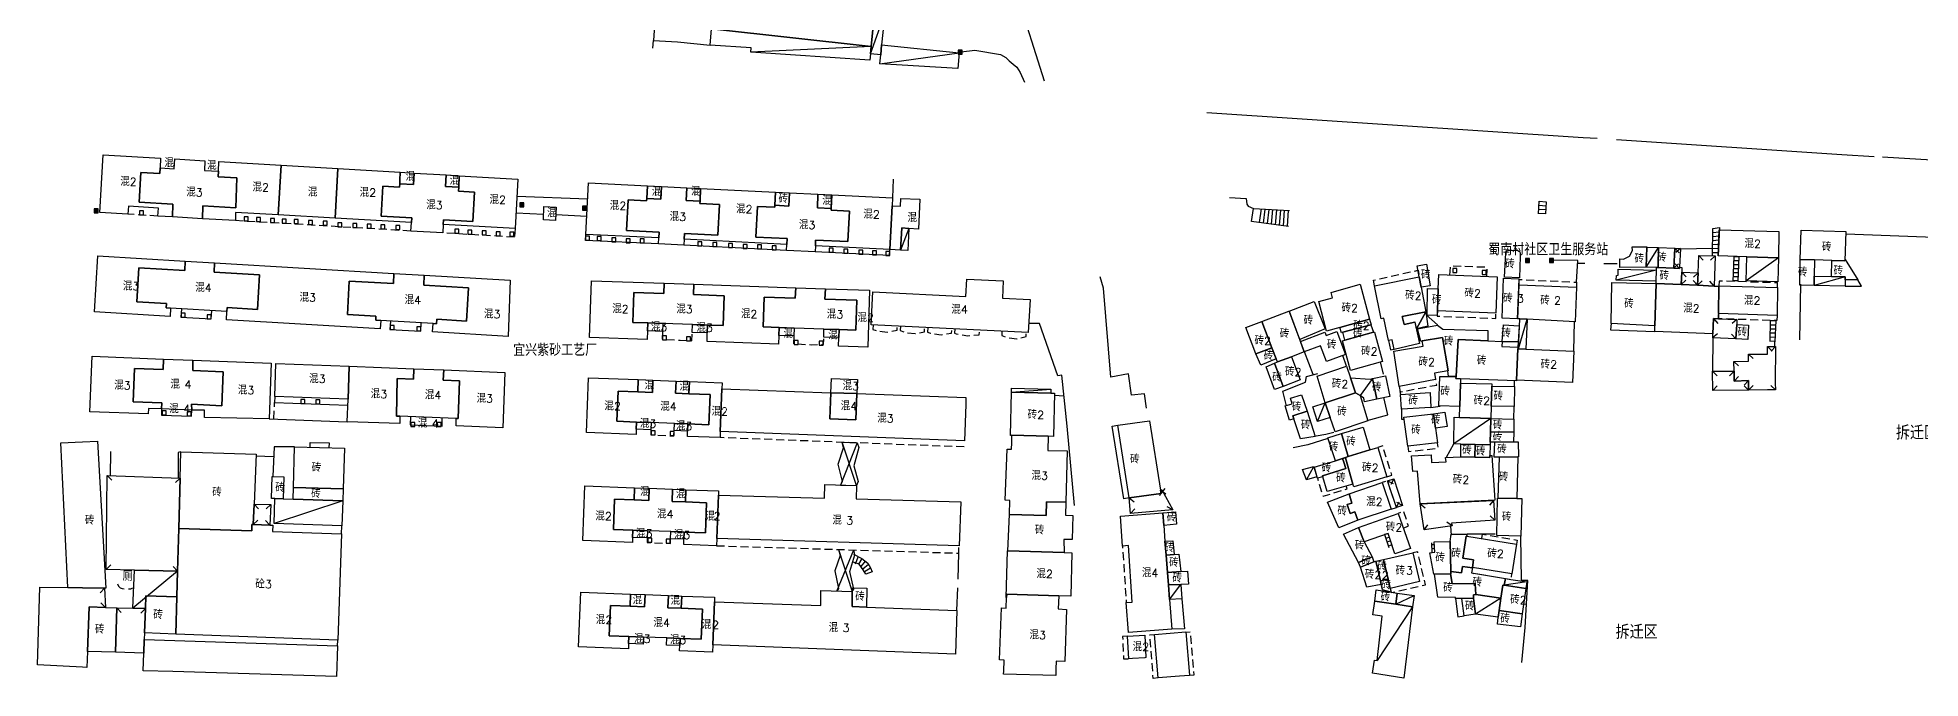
# Model space of a CAD drawing. Header units: millimetres. Extents: x 198 to 1143, y 0 to 936.
# Drawn here: x 198.2 to 668.9, y 21.4 to 181.5 of the extents above; entities that cross this region are included whole.
import ezdxf

# ---------------------------------------------------------------- set-up
doc = ezdxf.new("R2010")
doc.units = ezdxf.units.MM
doc.linetypes.add('X5', pattern=[3, 2, -1])
doc.layers.add('OldHouse', color=17, linetype='Continuous')
doc.layers.add('Text', color=252, linetype='Continuous')
doc.styles.add('HZ', font='rs.shx', dxfattribs={"width": 0.8, "bigfont": 'hztxt.shx'})
doc.linetypes.add('443', pattern='A,9.4,[169,AAA.SHX,S=1,R=0,X=0,Y=0.15],0.6', length=10)
doc.linetypes.add('444', pattern='A,4.5,[145,AAA.SHX,S=1,R=0,X=0,Y=1],4.5,-0.5,[146,AAA.SHX,S=1,R=0,X=0,Y=0],-0.5', length=10)

# ---------------------------------------------------------------- blocks, each defined once
blk = doc.blocks.new('gc291')
blk.add_lwpolyline([(-0.5, -0.5), (0.5, -0.5), (0.5, 0.5), (-0.5, 0.5), (-0.5, -0.5)])
blk = doc.blocks.new('*U1')
at = {"linetype": 'Continuous'}
for points in [[(0, 0), (0.5, 0.5), (-0.5, 0.5)], [(0, 0), (-0.5, 0.5), (-0.5, -0.5)], [(0, 0), (-0.5, -0.5), (0.5, -0.5)], [(0, 0), (0.5, -0.5), (0.5, 0.5)]]:
    blk.add_solid(points, dxfattribs=at)
blk = doc.blocks.new('gc002')
blk.add_lwpolyline([(-0.5, -0.5), (0.5, -0.5), (0.5, 0.5), (-0.5, 0.5), (-0.5, -0.5)])
at = {"linetype": 'Continuous'}
blk.add_blockref('*U1', (0, 0), dxfattribs=at)

msp = doc.modelspace()

# ---------------------------------------------------------------- linework, layer by layer
at = {"layer": 'OldHouse', "linetype": '443', "flags": 128}
for points in [[(436.83, 211.34), (442.89, 192.58), (449.8, 170.71)], [(348.77, 186.01), (352.53, 185.76), (352.22, 180.77), (358.21, 180.39), (366.34, 179.62)], [(352, 178.81), (352.22, 180.77)], [(429.13, 177.92), (432.5, 178.34), (438.9, 177.28), (440.29, 176.54), (441.11, 175.72), (442.09, 174.82), (443, 174.08), (443.82, 172.77), (444.93, 170.34)], [(490.49, 162.8), (584.59, 156.56), (588.06, 156.34)], [(592.89, 156.02), (649.23, 152.3), (657.36, 151.8)], [(659.37, 151.73), (696.4, 149.41)], [(412.11, 146.14), (411.91, 141.42)], [(496.21, 141.52), (500.31, 141.28), (500.47, 139.88), (500.8, 139.39), (502.2, 138.82)], [(692.28, 130.75), (650.22, 132.34)], [(616.94, 128.81), (608.9, 128.65)], [(585.03, 125.05), (583.19, 125.01)], [(593.11, 124.95), (589.71, 124.97)], [(475.38, 88.88), (474.89, 92.49), (471.69, 92.16), (470.95, 97.49), (466.53, 96.67), (464.64, 118.89), (463.82, 121.68)], [(638.87, 119.91), (638.63, 106.01)], [(457.46, 64.55), (455.55, 84.36), (454.24, 97.13), (453.23, 96.99), (448.7, 110.08), (445.99, 110.07)], [(548.13, 109.7), (545.35, 112.23)], [(582.21, 103.11), (582.39, 110.52)], [(616.99, 106.58), (616.95, 98.11)], [(632.51, 104.37), (632.53, 105.45)], [(517.09, 97.33), (514.89, 102.99)], [(525.44, 99.37), (524.5, 102.06)], [(534.64, 97.37), (533.9, 100.47)], [(510.45, 89.44), (509.53, 93.17), (515.21, 95.43), (515.41, 96.82), (518.26, 97.58)], [(567.4, 94.3), (567.38, 95.76)], [(454.77, 91.93), (452.4, 92.02)], [(530.62, 85.79), (535.73, 87.21), (534.79, 91.55)], [(538.74, 93.02), (538.93, 92.35)], [(539.14, 88.61), (539.13, 86.14), (539.71, 86.12)], [(546.51, 89.09), (548.85, 89.38)], [(567.26, 86.18), (567.31, 89.28)], [(520.72, 81.3), (515.74, 79.72), (512.11, 78.95)], [(517.83, 82.02), (520.27, 82.37), (522.26, 82.88)], [(216.47, 78.11), (216.32, 72.02)], [(234.05, 78.01), (233.36, 77.78), (233.35, 71.44)], [(257.22, 76.71), (252.82, 76.93)], [(262.44, 79.24), (257.33, 79.25), (257, 71.81)], [(550.4, 76.62), (552.21, 79.99)], [(274.18, 57.53), (274.25, 59.52)], [(551.43, 59.45), (551.62, 57.17)], [(562.62, 57.4), (555.61, 57.4)], [(570.09, 34.13), (570.74, 45.8), (569.16, 45.84), (569.03, 56.93)], [(428.31, 46.17), (428.53, 52.65)], [(218.21, 45.03), (218.4, 44.45), (218.87, 44.04), (219.32, 43.86), (219.85, 43.73)], [(220.92, 43.78), (221.49, 43.78), (221.84, 43.9), (222.25, 43.98)], [(428.02, 38.36), (428.23, 43.99)], [(484.25, 41.25), (484.93, 33.78)], [(484.93, 33.78), (481.74, 33.64)], [(569.27, 25.32), (570.09, 34.13)], [(273.18, 29.48), (273.24, 30.96)]]:
    msp.add_lwpolyline(points, dxfattribs=at)
at = {"layer": 'OldHouse', "linetype": 'Continuous', "flags": 128}
for points in [[(407.43, 187.68), (406.61, 179.25), (366.72, 183.65), (367.54, 192.09)], [(406.61, 179.25), (406.43, 177.43), (406.28, 175.87), (376.48, 177.81), (376.59, 178.92), (366.34, 179.62), (366.72, 183.65)], [(409.21, 179.68), (408.97, 177.15), (406.43, 177.43), (406.61, 179.25), (407.43, 187.68), (409.97, 187.4)], [(408.97, 177.15), (409.21, 179.68), (428.58, 177.67), (428.29, 173.78), (408.75, 174.9)], [(228.84, 148.92), (228.76, 147.53), (224, 147.81), (223.57, 140.37), (232.03, 139.89), (231.9, 136.68), (228.31, 136.89), (228.42, 138.89), (220.91, 139.33), (220.8, 137.34), (213.74, 137.75), (214.6, 152.23), (228.98, 151.38)], [(243.42, 148.08), (243.38, 146.71), (248.04, 146.43), (247.77, 138.98), (239.55, 139.45), (239.42, 136.23), (231.9, 136.68), (232.03, 139.89), (223.57, 140.37), (224, 147.81), (228.76, 147.53), (228.84, 148.92), (232.38, 148.72), (232.48, 151.17), (240, 150.73), (239.92, 148.28)], [(259.07, 149.6), (258.35, 137.17), (247.72, 137.78), (247.65, 135.75), (239.42, 136.23), (239.55, 139.45), (247.77, 138.98), (248.04, 146.43), (243.38, 146.71), (243.42, 148.08), (243.49, 150.52)], [(273.29, 148.76), (272.57, 136.35), (258.35, 137.17), (259.07, 149.6)], [(288.88, 147.84), (288.78, 145.87), (288.73, 144.99), (288.68, 144.09), (284.55, 144.33), (284.11, 136.89), (291.73, 136.45), (291.66, 135.25), (272.57, 136.35), (273.29, 148.76)], [(300.36, 147.16), (300.19, 144.32), (303.48, 144.12), (303.46, 143.1), (307.47, 142.84), (307.04, 135.57), (299.7, 135.99), (299.63, 134.79), (299.5, 132.68), (291.53, 133.15), (291.66, 135.25), (291.73, 136.45), (284.11, 136.89), (284.55, 144.33), (288.68, 144.09), (288.73, 144.99), (292.21, 144.78), (292.37, 147.63)], [(292.37, 147.63), (292.21, 144.78), (288.73, 144.99), (288.78, 145.87), (288.88, 147.84)], [(299.63, 134.79), (299.7, 135.99), (307.04, 135.57), (307.47, 142.84), (303.46, 143.1), (303.48, 144.12), (303.56, 146.97), (318.29, 146.1), (317.58, 133.76)], [(303.56, 146.97), (303.48, 144.12), (300.19, 144.32), (300.36, 147.16)], [(350.66, 144.48), (350.5, 141.3), (350.47, 140.7), (345.84, 140.93), (345.46, 133.27), (353.59, 132.86), (353.51, 131.42), (335.29, 132.33), (335.93, 145.22)], [(360.48, 143.99), (360.32, 140.81), (363.81, 140.64), (363.78, 140.03), (368.67, 139.79), (368.29, 132.13), (359.91, 132.55), (359.83, 131.11), (359.76, 129.61), (353.44, 129.92), (353.51, 131.42), (353.59, 132.86), (345.46, 133.27), (345.84, 140.93), (350.47, 140.7), (350.5, 141.3), (354, 141.13), (354.16, 144.31)], [(354.16, 144.31), (354, 141.13), (350.5, 141.3), (350.66, 144.48)], [(382.68, 142.88), (382.52, 139.6), (382.49, 139.1), (378.18, 139.31), (377.8, 131.65), (385.6, 131.26), (385.53, 129.82), (359.83, 131.11), (359.91, 132.55), (368.29, 132.13), (368.67, 139.79), (363.78, 140.03), (363.81, 140.64), (363.97, 143.82)], [(363.97, 143.82), (363.81, 140.64), (360.32, 140.81), (360.48, 143.99)], [(393.3, 142.35), (393.17, 138.98), (396.61, 138.78), (396.59, 138.39), (401.17, 138.16), (400.78, 130.51), (392.71, 130.91), (392.64, 129.47), (392.56, 127.97), (385.53, 128.32), (385.46, 128.32), (385.53, 129.82), (385.6, 131.26), (377.8, 131.65), (378.18, 139.31), (382.49, 139.1), (382.52, 139.6), (386.02, 139.37), (386.19, 142.71)], [(386.19, 142.71), (386.02, 139.37), (382.52, 139.6), (382.68, 142.88)], [(411.81, 139.44), (411.27, 128.54), (392.64, 129.47), (392.71, 130.91), (400.78, 130.51), (401.17, 138.16), (396.59, 138.39), (396.61, 138.78), (396.77, 142.18), (411.91, 141.42)], [(396.77, 142.18), (396.61, 138.78), (393.17, 138.98), (393.3, 142.35)], [(416.04, 133.8), (414.24, 133.92), (413.96, 128.4), (411.27, 128.54), (411.81, 139.44), (413.93, 139.34), (414.03, 141.32), (418.8, 141.08), (418.43, 133.64)], [(327.83, 139.13), (327.69, 135.79), (324.65, 135.92), (324.8, 139.27)], [(416.04, 133.8), (415.76, 128.31), (413.96, 128.4), (414.24, 133.92)], [(633.39, 126.48), (625.46, 126.72), (618.33, 126.93), (618.61, 133.45), (633.49, 133.01)], [(650, 125.69), (646.71, 125.8), (642.42, 125.94), (638.85, 126.06), (639.1, 133.38), (650.25, 133.01)], [(568.83, 126.82), (568.69, 121.43), (564.92, 121.64), (565.21, 127.68), (565.28, 127.96), (565.37, 128.12), (565.54, 128.24), (565.99, 128.35), (566.76, 128.35), (568.28, 128.25), (568.49, 128.15), (568.65, 128.04), (568.78, 127.89), (568.85, 127.69), (568.85, 127.37)], [(600.51, 129.11), (600.37, 124.09), (593.73, 124.04), (593.73, 126.25), (594.68, 126.13), (596.14, 126.88), (596.93, 128.31), (596.84, 129.24), (600.51, 129.21)], [(603.45, 129.05), (603.36, 124.04), (602.88, 124.04), (600.37, 124.09), (600.51, 129.11)], [(607.46, 128.9), (607.27, 123.89), (603.36, 124.04), (603.45, 129.05)], [(235.14, 125.64), (235.01, 123.27), (223.51, 123.93), (223.02, 115.48), (230.41, 115.06), (230.34, 113.98), (231.43, 113.92), (231.32, 111.82), (212.47, 112.94), (213.3, 126.94)], [(242.46, 125.21), (242.34, 122.85), (253.65, 122.19), (253.22, 113.59), (245.59, 114.04), (245.55, 113.08), (231.43, 113.92), (230.34, 113.98), (230.41, 115.06), (223.02, 115.48), (223.51, 123.93), (235.01, 123.27), (235.14, 125.64)], [(287.26, 122.56), (287.15, 120.03), (276.12, 120.67), (275.67, 112.33), (282.79, 111.9), (282.73, 110.88), (284.01, 110.8), (283.89, 108.71), (245.42, 110.99), (245.55, 113.08), (245.59, 114.04), (253.22, 113.59), (253.65, 122.19), (242.34, 122.85), (242.46, 125.21)], [(294.84, 122.11), (294.75, 119.59), (305.92, 118.94), (305.41, 110.63), (297.98, 111.13), (297.93, 109.98), (297.1, 110.03), (284.01, 110.8), (282.73, 110.88), (282.79, 111.9), (275.67, 112.33), (276.12, 120.67), (287.15, 120.03), (287.26, 122.56)], [(544.05, 119.12), (543.6, 121.7), (543.11, 124.46), (545.4, 124.84), (546.33, 119.49)], [(602.8, 123.38), (602.72, 120.6), (592.86, 120.87), (592.92, 122.08), (593.31, 122.1), (593.33, 123.64)], [(609.21, 122.87), (609.08, 119.76), (602.8, 120.03), (602.88, 124.04), (603.36, 124.04), (607.27, 123.89), (608.63, 123.81), (608.65, 124.11), (609.26, 124.07)], [(633.39, 126.48), (633.21, 120.47), (625.31, 120.7), (625.46, 126.72)], [(642.42, 125.94), (642.35, 121.84), (642.32, 119.54), (638.75, 119.6), (638.85, 126.06)], [(650.08, 120.99), (650.09, 121.72), (646.64, 121.77), (646.71, 125.8), (650, 125.69), (650.05, 126.04), (653.21, 120.94)], [(297.1, 110.03), (297.93, 109.98), (297.98, 111.13), (305.41, 110.63), (305.92, 118.94), (294.75, 119.59), (294.84, 122.11), (316.37, 120.86), (315.82, 106.82), (296.95, 107.93)], [(354.87, 120.13), (354.78, 117.52), (347.28, 117.78), (347.03, 110.31), (350.73, 110.18), (350.66, 108.2), (350.59, 106.05), (336.22, 106.55), (336.71, 120.75)], [(362.25, 119.87), (362.16, 117.26), (369.82, 117), (369.56, 109.53), (365.7, 109.66), (361.9, 109.79), (354.53, 110.05), (350.73, 110.18), (347.03, 110.31), (347.28, 117.78), (354.78, 117.52), (354.87, 120.13)], [(387.72, 118.99), (387.63, 116.38), (379.82, 116.65), (379.57, 109.18), (383.57, 109.04), (383.5, 107.06), (383.43, 104.92), (365.56, 105.54), (365.63, 107.68), (365.7, 109.66), (369.56, 109.53), (369.82, 117), (362.16, 117.26), (362.25, 119.87)], [(395.14, 118.73), (395.05, 116.12), (403.02, 115.85), (402.76, 108.38), (398.59, 108.52), (394.8, 108.66), (387.37, 108.91), (383.57, 109.04), (379.57, 109.18), (379.82, 116.65), (387.63, 116.38), (387.72, 118.99)], [(398.52, 106.54), (398.59, 108.52), (402.76, 108.38), (403.02, 115.85), (395.05, 116.12), (395.14, 118.73), (406.21, 118.35), (405.72, 104.15), (398.45, 104.4)], [(439.57, 120.71), (439.42, 116.37), (446.32, 116.02), (445.86, 107.77), (406.59, 109.75), (407, 118), (430.27, 116.82), (430.49, 121.16)], [(531.18, 111.11), (523.74, 109.02), (520.44, 108.1), (518.47, 115.52), (521.91, 116.48), (521.56, 117.8), (528.86, 119.85)], [(544.05, 119.12), (545.24, 112.93), (539.31, 111.79), (539.82, 109.79), (542.5, 110.39), (543.7, 105.02), (537.36, 103.58), (536.85, 105.97), (535.94, 105.77), (534.76, 111.36), (534.06, 111.21), (532.42, 119.44), (543.6, 121.7)], [(548.34, 118.74), (548.13, 113.19), (548.09, 112.07), (545.57, 112.11), (545.68, 118.78)], [(548.13, 113.19), (548.34, 118.74), (548.48, 122.27), (563.12, 121.69), (562.76, 112.63)], [(568.52, 121.19), (568.12, 111.19), (564.3, 111.41), (564.69, 121.4)], [(570.58, 111.1), (568.71, 111.2), (568.26, 111.23), (568.56, 119.74), (582.9, 119.09), (582.62, 110.46)], [(602.8, 120.03), (602.52, 109.47), (591.54, 110.01), (591.77, 120.27)], [(609.08, 119.76), (613.18, 119.59), (617.29, 119.41), (618.53, 119.36), (618.43, 112.53), (618.41, 111.23), (617.19, 111.27), (616.98, 107.45), (602.48, 108.07), (602.52, 109.47), (602.8, 120.03)], [(618.43, 112.53), (618.53, 119.36), (618.53, 119.46), (633.15, 119.01), (633.04, 112.08)], [(646.64, 121.77), (650.09, 121.72), (650.08, 120.99), (650.05, 119.42), (642.32, 119.54), (642.35, 121.84)], [(511.05, 113.12), (514.87, 102.98), (511.63, 101.75), (508.15, 100.44), (507.84, 101.25), (506.78, 103.97), (504.22, 110.54), (511.04, 113.13)], [(511.05, 113.12), (517.36, 115.52), (520.07, 108.71), (513.73, 106.04)], [(354.53, 110.05), (354.46, 108.06), (350.66, 108.2), (350.73, 110.18)], [(365.7, 109.66), (365.63, 107.68), (361.92, 107.81), (361.84, 107.81), (361.9, 109.79)], [(387.37, 108.91), (387.3, 106.93), (383.5, 107.06), (383.57, 109.04)], [(398.59, 108.52), (398.52, 106.54), (394.73, 106.67), (394.8, 108.66)], [(506.78, 103.97), (502.74, 102.47), (500.28, 109.07), (504.22, 110.54)], [(531.48, 109.7), (524.52, 107.85), (524.13, 107.75), (523.74, 109.02), (531.18, 111.11), (531.56, 109.72)], [(532.16, 107.85), (525.03, 105.91), (524.52, 107.85), (531.48, 109.7)], [(542.91, 108.74), (542.56, 110.4), (542.5, 110.39), (539.82, 109.79), (539.31, 111.79), (545.24, 112.93)], [(542.91, 108.74), (545.24, 112.93), (545.79, 109.4)], [(560.73, 105.73), (553.3, 106.03), (552.81, 96.82), (550.88, 96.84), (550.76, 98.24), (550.86, 98.26), (549.44, 106.58), (544.34, 105.68), (544, 105.59), (543.2, 108.71), (548.19, 109.67), (549.46, 108.65), (560.78, 108.34)], [(564.37, 105.58), (564.65, 109.73), (568.56, 109.47), (568.29, 105.44)], [(570.58, 111.1), (570.26, 103.62), (568.39, 103.7), (568.71, 111.2)], [(622.76, 106.2), (622.96, 109.8), (625.93, 109.61), (625.73, 106.03)], [(507.84, 101.25), (503.98, 99.61), (502.74, 102.47), (506.78, 103.97)], [(514.87, 102.98), (513.9, 105.59), (519.99, 107.87), (520.31, 107.02), (523, 108.03), (525.14, 102.3), (520.38, 100.52), (518.9, 104.48)], [(525.03, 105.91), (532.16, 107.85), (532.4, 107.92), (534.41, 100.52), (526.42, 98.34), (524.4, 105.74)], [(550.76, 98.24), (547.43, 97.64), (547.7, 96.04), (538.6, 94.33), (537.29, 103.11), (544.56, 104.4), (544.34, 105.68), (549.44, 106.58), (550.86, 98.26)], [(560.73, 105.73), (564.37, 105.58), (564.27, 104.29), (568.24, 104.13), (568.22, 103.71), (567.9, 95.92), (567.9, 95.75), (553.89, 96.26), (552.79, 96.3), (552.81, 96.82), (553.3, 106.03)], [(568.39, 103.7), (570.26, 103.62), (582.21, 103.11), (581.9, 95.32), (567.9, 95.92), (568.22, 103.71)], [(229.7, 101.16), (229.57, 98.53), (222.4, 98.78), (222.12, 90.51), (229.27, 90.23), (229.21, 88.71), (225.94, 88.83), (225.89, 87.44), (211.3, 88), (211.84, 101.85)], [(237.05, 100.87), (237.01, 98.27), (244.58, 98.01), (244.3, 89.52), (236.72, 89.86), (236.73, 88.43), (229.21, 88.71), (229.27, 90.23), (222.12, 90.51), (222.4, 98.78), (229.57, 98.53), (229.7, 101.16)], [(236.73, 88.43), (236.72, 89.86), (244.3, 89.52), (244.58, 98.01), (237.01, 98.27), (237.05, 100.87), (256.62, 100.11), (256.08, 86.26), (239.91, 86.59), (239.91, 88.36)], [(276.14, 99.35), (275.82, 91.14), (257.5, 91.85), (257.81, 100.07)], [(292.3, 98.73), (292.2, 96.16), (288.1, 96.31), (287.9, 86.93), (288.77, 86.9), (288.73, 85.03), (275.6, 85.5), (275.82, 91.14), (276.14, 99.35)], [(509.58, 94.35), (507.42, 93.53), (505.31, 99.25), (507.38, 100.15)], [(509.58, 94.35), (507.38, 100.15), (508.15, 100.44), (511.63, 101.75), (513.82, 95.96)], [(526.4, 96.51), (527.65, 92.75), (520.06, 90.21), (518.1, 96.92), (525.44, 99.37)], [(299.74, 98.44), (299.57, 95.89), (303.7, 95.75), (303.34, 86.33), (302.89, 86.35), (288.77, 86.9), (287.9, 86.93), (288.1, 96.31), (292.2, 96.16), (292.3, 98.73)], [(302.89, 86.35), (303.34, 86.33), (303.7, 95.75), (299.57, 95.89), (299.74, 98.44), (315.04, 97.84), (314.51, 83.99), (302.81, 84.45)], [(348.35, 96.03), (348.23, 92.97), (343.33, 93.16), (343.04, 85.62), (347.94, 85.43), (347.87, 83.64), (347.82, 82.34), (335.39, 82.82), (335.91, 96.51)], [(357.82, 95.67), (357.71, 92.61), (361.04, 92.48), (366.34, 92.28), (366.05, 84.74), (360.75, 84.94), (357.42, 85.07), (351.6, 85.29), (347.94, 85.43), (343.04, 85.62), (343.33, 93.16), (348.23, 92.97), (351.89, 92.83), (352.01, 95.89)], [(352.01, 95.89), (351.89, 92.83), (348.23, 92.97), (348.35, 96.03)], [(361.16, 95.54), (361.04, 92.48), (357.71, 92.61), (357.82, 95.67)], [(369.29, 93.74), (368.88, 83.03), (368.83, 81.54), (360.64, 81.85), (360.69, 83.15), (360.75, 84.94), (366.05, 84.74), (366.34, 92.28), (361.04, 92.48), (361.16, 95.54), (369.35, 95.23)], [(403.03, 92.52), (396.5, 92.75), (396.64, 96.3), (403.17, 96.06)], [(531.93, 96.29), (532.99, 91.14), (529.92, 90.46), (529.72, 91.41), (528.85, 92.02), (527.65, 92.75), (526.4, 96.51), (531.34, 96.17)], [(532.99, 91.14), (531.93, 96.29), (535.18, 97.01), (536.25, 91.81)], [(552.81, 96.82), (552.79, 96.3), (553.89, 96.26), (553.93, 95.16), (553.75, 89.32), (548.52, 89.48), (548.75, 96.84), (550.88, 96.84)], [(561.75, 94.42), (561.6, 89.37), (561.52, 86.35), (553.67, 86.57), (553.75, 89.32), (553.93, 95.16), (561.76, 94.94)], [(561.6, 89.37), (561.75, 94.42), (567.4, 94.3), (567.31, 89.28)], [(396.5, 92.75), (396.25, 86.2), (402.78, 85.96), (403.03, 92.52), (430.28, 91.53), (430.23, 89.79), (429.89, 80.7), (368.88, 83.03), (369.29, 93.74)], [(403.03, 92.52), (402.78, 85.96), (396.25, 86.2), (396.5, 92.75)], [(451.47, 92.65), (452.41, 92.62), (452.14, 81.82), (450.83, 81.86), (441.75, 82.16), (441.75, 82.09), (441.45, 82.1), (441.64, 92.93)], [(451.47, 92.65), (441.64, 92.93), (441.66, 93.89), (451.51, 93.62)], [(515.61, 88.13), (512.02, 86.94), (512.25, 86.22), (511.2, 85.89), (510.12, 89.48), (511.87, 90), (511.46, 91.39), (514.2, 92.23)], [(521.3, 86.57), (518.2, 85.55), (517, 89.2), (520.06, 90.21)], [(528.85, 92.02), (530.71, 85.75), (522.55, 82.95), (521.3, 86.57), (520.06, 90.21), (527.65, 92.75)], [(546.51, 89.09), (539.14, 88.61), (538.93, 92.35), (546.3, 92.84)], [(351.6, 85.29), (351.53, 83.5), (347.87, 83.64), (347.94, 85.43)], [(360.75, 84.94), (360.69, 83.15), (357.35, 83.28), (357.42, 85.07)], [(478.93, 68.37), (479.06, 67.57), (471.1, 66.48), (468.23, 84.62), (476.19, 85.71)], [(512.25, 86.22), (512.02, 86.94), (515.61, 88.13), (517.59, 81.78), (513.89, 81.21)], [(547.65, 83.86), (548.16, 80.21), (540.74, 79.37), (539.73, 86.63), (547.15, 87.47)], [(547.65, 83.86), (547.15, 87.47), (550.01, 87.93), (550.6, 84.33)], [(553.67, 86.57), (561.52, 86.35), (561.42, 82.98), (561.35, 80.41), (561.33, 79.73), (557.55, 79.84), (554.01, 79.94), (552.21, 79.99), (552.33, 86.61)], [(567.22, 82.88), (561.42, 82.98), (561.52, 86.35), (567.26, 86.18)], [(214.92, 43.96), (209.47, 44.02), (205.77, 44.06), (204, 80.21), (209.47, 80.46), (213.15, 80.64), (215.25, 43.95)], [(450.83, 81.86), (450.79, 78.33), (455.63, 78.21), (455.22, 65.37), (450.4, 65.51), (450.3, 62.04), (441.14, 62.3), (441.26, 65.83), (440.09, 65.87), (440.56, 78.66), (441.69, 78.63), (441.72, 80.24), (441.75, 82.09), (441.75, 82.16)], [(525.87, 76.78), (525.13, 76.55), (524.41, 76.32), (522.64, 75.77), (520.75, 81.46), (524.17, 82.6)], [(531.23, 78.45), (525.87, 76.78), (524.17, 82.6), (529.55, 84.17)], [(567.22, 82.88), (567.18, 80.48), (562.48, 80.42), (561.35, 80.41), (561.42, 82.98)], [(568.25, 76.75), (563.65, 76.69), (562.37, 76.67), (562.48, 80.42), (567.18, 80.48), (568.37, 80.5), (568.42, 76.75)], [(252.34, 64.88), (252.14, 59.79), (251.76, 59.81), (251.73, 58.27), (233.49, 58.87), (233.86, 71.42), (234.05, 78.01), (252.84, 77.4)], [(274.58, 68.75), (262.2, 69.1), (262.44, 79.24), (274.94, 78.88)], [(519.52, 71.76), (518.14, 71.4), (517.35, 74.13), (522.64, 75.77), (524.41, 76.32), (524.76, 75.38), (525.21, 73.83), (519.45, 72)], [(527.03, 69.93), (520.56, 68.08), (519.52, 71.76), (519.45, 72), (525.21, 73.83), (524.76, 75.38), (524.41, 76.32), (525.14, 76.52)], [(527.03, 69.93), (525.14, 76.52), (525.13, 76.55), (525.87, 76.78), (531.23, 78.45), (533.24, 79.07), (535.51, 71.74), (527.22, 69.25)], [(554.04, 76.77), (557.46, 76.67), (561.24, 76.57), (561.25, 77.08), (561.78, 77.1), (562.48, 65.87), (543.86, 64.99), (543.16, 73.18), (541.96, 73.11), (541.65, 76.98), (546.57, 77.26), (546.67, 75.32), (550.3, 75.5), (550.16, 76.61)], [(557.55, 79.84), (557.46, 76.67), (554.04, 76.77), (554.01, 79.94)], [(561.33, 79.73), (561.25, 77.08), (561.24, 76.57), (557.46, 76.67), (557.55, 79.84)], [(568.04, 66.32), (563.34, 66.44), (563.65, 76.69), (568.25, 76.75)], [(259.62, 66.27), (257.5, 66.34), (256.71, 66.36), (256.84, 71.82), (259.75, 71.72)], [(517.35, 74.13), (518.02, 71.78), (515.43, 71.03), (514.39, 73.53), (517.28, 74.36)], [(259.62, 66.27), (262.13, 66.19), (274.48, 65.78), (274.25, 59.52), (257.36, 60.07), (257.5, 66.34)], [(274.58, 68.75), (274.48, 65.78), (262.13, 66.19), (262.2, 69.1)], [(347.45, 69.01), (347.33, 65.95), (342.43, 66.14), (342.14, 58.6), (347.04, 58.41), (346.97, 56.62), (346.92, 55.32), (334.49, 55.8), (335.02, 69.49)], [(356.93, 68.65), (356.81, 65.59), (360.14, 65.46), (365.44, 65.26), (365.15, 57.72), (359.86, 57.92), (356.52, 58.05), (350.7, 58.27), (347.04, 58.41), (342.14, 58.6), (342.43, 66.14), (347.33, 65.95), (350.99, 65.81), (351.11, 68.87)], [(351.11, 68.87), (350.99, 65.81), (347.33, 65.95), (347.45, 69.01)], [(360.26, 68.52), (360.14, 65.46), (356.81, 65.59), (356.93, 68.65)], [(368.41, 67.19), (368, 56.32), (367.93, 54.52), (359.74, 54.83), (359.79, 56.13), (359.86, 57.92), (365.15, 57.72), (365.44, 65.26), (360.14, 65.46), (360.26, 68.52), (368.45, 68.21)], [(368, 56.32), (368.41, 67.19), (394.91, 66.44), (395.03, 69.8), (402.93, 69.57), (402.85, 66.21), (428.99, 65.46), (428.56, 54.51)], [(528.24, 60.87), (523.51, 58.97), (520.7, 65.45), (526.09, 67.48), (526.75, 65.2), (525.59, 64.83), (526.3, 62.57), (527.46, 63.03)], [(528.24, 60.87), (527.46, 63.03), (526.3, 62.57), (525.59, 64.83), (526.75, 65.2), (526.09, 67.48), (534.36, 70.32), (536.57, 63.63)], [(563.34, 66.44), (568.04, 66.32), (569.21, 66.29), (569.03, 56.93), (563.01, 57.08), (563.19, 66.44)], [(455.22, 65.37), (455.17, 62.14), (457.03, 62.08), (456.8, 56.06), (454.75, 56.12), (454.81, 52.82), (440.76, 53.22), (441.14, 62.3), (450.3, 62.04), (450.4, 65.51)], [(479.72, 59.61), (480.03, 55.68), (480.3, 52.17), (480.64, 47.81), (480.88, 44.73), (481.16, 41.1), (481.73, 33.65), (470.89, 32.81), (470.38, 40.3), (471.87, 40.41), (470.9, 54.54), (469.41, 54.44), (468.89, 61.92), (479.48, 62.74)], [(479.72, 59.61), (479.48, 62.74), (482.67, 63.02), (482.94, 59.89)], [(529.87, 55.49), (528.39, 59.1), (538.37, 62.6), (541.45, 53.83), (537.53, 52.46), (535.81, 57.6)], [(252.14, 59.79), (256.26, 59.66), (256.99, 59.63), (256.93, 58.1), (274.18, 57.53), (273.24, 30.96), (232.73, 32.41), (233, 41.76), (233.18, 48.18), (233.49, 58.87), (251.73, 58.27), (251.76, 59.81)], [(350.7, 58.27), (350.63, 56.48), (346.97, 56.62), (347.04, 58.41)], [(359.86, 57.92), (359.79, 56.13), (356.45, 56.26), (356.52, 58.05)], [(529.87, 55.49), (531.8, 51.72), (528.44, 50.37), (524.69, 57.43), (528.39, 59.1)], [(555.49, 56.89), (555.35, 56.91), (554.53, 51.45), (557.17, 51), (556.88, 49.11), (556.89, 49.1), (556.88, 49.02), (554.4, 49.34), (554.2, 47.76), (551.46, 48.12), (551.35, 55.6), (551.6, 57.42), (555.54, 57.44)], [(555.49, 56.89), (567.92, 54.94), (566.76, 47.51), (556.89, 49.1), (556.88, 49.11), (557.17, 51), (554.53, 51.45), (555.35, 56.91)], [(440.76, 53.22), (454.81, 52.82), (456.76, 52.77), (456.5, 41.94), (453.52, 42.02), (440.5, 42.39), (440.46, 41.56), (440.32, 41.55), (440.71, 53.22)], [(482.31, 52.32), (480.3, 52.17), (480.03, 55.68), (482.04, 55.75)], [(483.97, 48.07), (480.64, 47.81), (480.3, 52.17), (482.31, 52.32), (483.47, 52.41)], [(536.34, 43.87), (535.81, 46.16), (534.66, 51.09), (542.02, 52.77), (543.7, 45.55)], [(551.46, 48.12), (551.47, 47.48), (551.44, 47.48), (547.43, 47.44), (547.23, 47.44), (546.22, 52.77), (547.5, 52.95), (547.35, 55.47), (551.35, 55.6)], [(233.18, 48.18), (233, 41.76), (225.3, 42.01), (225.18, 38.81), (222.05, 38.9), (222.42, 48.45)], [(484.04, 44.83), (480.88, 44.73), (480.64, 47.81), (483.97, 48.07), (485.69, 48.2), (485.93, 44.88)], [(532.29, 50.5), (528.93, 49.15), (528.44, 50.37), (531.8, 51.72)], [(533.91, 45.73), (534.11, 44.86), (530.54, 44.14), (528.93, 49.15), (532.29, 50.5), (532.77, 50.65)], [(535.81, 46.16), (533.91, 45.73), (532.77, 50.65), (534.66, 51.09)], [(557.73, 42.31), (557.19, 42.27), (557.2, 41.43), (554.29, 41.37), (552.69, 41.34), (552.66, 41.55), (548.21, 41.69), (547.43, 47.44), (551.44, 47.48), (551.81, 45.08), (557.61, 44.98)], [(556.88, 49.02), (556.66, 47.72), (565.14, 46.35), (564.87, 44.65), (564.49, 44.71), (564.03, 41.42), (557.73, 42.31), (557.61, 44.98), (551.81, 45.08), (551.44, 47.48), (551.47, 47.48), (551.46, 48.12), (554.2, 47.76), (554.4, 49.34)], [(346.43, 42.45), (346.31, 39.39), (341.41, 39.58), (341.12, 32.04), (346.02, 31.85), (345.95, 30.06), (345.9, 28.76), (333.47, 29.24), (334, 42.93)], [(350.09, 42.31), (349.97, 39.25), (346.31, 39.39), (346.43, 42.45)], [(401.86, 43.06), (401.83, 39.33), (405.41, 39.19), (428.02, 38.36), (427.68, 27.42), (366.98, 29.75), (367.39, 40.48), (394.02, 39.61), (394.05, 43.35)], [(405.41, 39.19), (401.83, 39.33), (401.86, 43.06), (401.89, 43.98), (405.49, 43.95)], [(453.52, 42.02), (453.34, 38.73), (455.43, 38.63), (455.02, 25.62), (452.83, 25.68), (452.79, 23.78), (452.77, 22.38), (452.76, 22.08), (439.68, 22.45), (439.72, 23.19), (439.85, 25.96), (438.7, 25.99), (439.17, 38.97), (440.34, 38.89), (440.46, 41.56), (440.5, 42.39)], [(481.16, 41.1), (480.88, 44.73), (484.04, 44.83), (484.25, 41.28)], [(536.56, 42.94), (538.11, 42.7), (537.72, 39.91), (532.47, 40.71), (532.86, 43.5)], [(536.34, 43.87), (536.56, 42.94), (534.43, 43.49), (534.11, 44.86), (533.91, 45.73), (535.81, 46.16)], [(541.92, 39.27), (537.72, 39.91), (538.11, 42.7), (542.31, 42.06)], [(564.87, 44.65), (570.23, 43.85), (569.34, 37.5), (563.59, 38.31), (564.03, 41.42), (564.49, 44.71)], [(570.23, 43.85), (564.87, 44.65), (565.14, 46.35), (566.54, 46.12), (570.48, 45.53)], [(215.16, 39.1), (218.03, 39.02), (217.66, 27.93), (210.72, 28.13), (211.14, 39.22)], [(233, 41.76), (232.73, 32.41), (224.94, 32.72), (225.18, 38.81), (225.3, 42.01)], [(355.91, 42.09), (355.79, 39.03), (359.12, 38.9), (364.42, 38.7), (364.13, 31.16), (358.84, 31.36), (355.5, 31.49), (349.68, 31.71), (346.02, 31.85), (341.12, 32.04), (341.41, 39.58), (346.31, 39.39), (349.97, 39.25), (350.09, 42.31)], [(359.24, 41.96), (359.12, 38.9), (355.79, 39.03), (355.91, 42.09)], [(367.39, 40.48), (366.98, 29.75), (366.91, 27.96), (358.72, 28.27), (358.77, 29.57), (358.84, 31.36), (364.13, 31.16), (364.42, 38.7), (359.12, 38.9), (359.24, 41.96), (367.43, 41.65)], [(537.72, 39.91), (541.92, 39.27), (539.78, 21.47), (531.93, 22.66), (532.39, 25.91), (533.12, 25.81), (534.32, 36.89), (532, 37.24), (532.47, 40.71)], [(557.69, 37.44), (554.85, 36.99), (554.29, 41.37), (557.2, 41.43)], [(564.03, 41.42), (563.59, 38.31), (563.35, 36.64), (557.69, 37.44), (557.2, 41.43), (557.19, 42.27), (557.73, 42.31)], [(569.34, 37.5), (568.95, 34.22), (563.15, 34.9), (563.35, 36.64), (563.59, 38.31)], [(486.16, 22.18), (486.17, 22.09), (483.64, 21.9), (478.3, 21.49), (477.42, 32.37), (485.22, 33.04)], [(272.91, 21.85), (231.99, 23.07), (224.58, 23.29), (224.75, 27.72), (224.88, 31.06), (273.18, 29.48)], [(349.68, 31.71), (349.61, 29.92), (345.95, 30.06), (346.02, 31.85)], [(358.84, 31.36), (358.77, 29.57), (355.43, 29.7), (355.5, 31.49)], [(474.97, 26.54), (471.89, 26.35), (470.99, 26.29), (470.64, 31.92), (474.99, 32.19), (475.25, 26.56)]]:
    msp.add_lwpolyline(points, close=True, dxfattribs=at)
at = {"layer": 'OldHouse'}
for points in [[(406.43, 177.43), (409.97, 187.4)], [(406.61, 179.25), (376.48, 177.81)], [(408.75, 174.9), (428.58, 177.67)], [(335.73, 141.09), (318.04, 141.82)], [(317.81, 137.73), (324.72, 137.4)], [(327.75, 137.25), (335.52, 136.87)], [(353.44, 129.92), (335.22, 130.83), (335.29, 132.33)], [(416.04, 133.8), (413.96, 128.4)], [(385.46, 128.32), (359.76, 129.61)], [(411.19, 127.04), (392.61, 127.97)], [(411.19, 127.04), (411.27, 128.54)], [(600.37, 124.09), (603.45, 129.05)], [(602.8, 123.38), (592.86, 120.87)], [(633.39, 126.48), (625.31, 120.7)], [(650.09, 121.72), (642.32, 119.54)], [(650.05, 119.42), (654.2, 119.35), (653.21, 120.94)], [(234.19, 113.75), (234.06, 111.66), (241.63, 111.21), (241.76, 113.31)], [(286.43, 110.66), (286.28, 108.56), (294.01, 108.11), (294.14, 110.2)], [(542.91, 108.74), (545.24, 112.93)], [(568.39, 103.7), (570.59, 111.12)], [(591.54, 110.01), (591.43, 108.48), (602.48, 108.07), (602.52, 109.47)], [(535.94, 105.77), (536.39, 103.44), (537.35, 103.65)], [(564.37, 105.58), (568.29, 105.44), (568.24, 104.13)], [(531.93, 96.29), (528.85, 92.02)], [(257.5, 91.85), (257.44, 90.35), (275.76, 89.63)], [(441.64, 92.93), (451.51, 93.62)], [(518.2, 85.55), (520.06, 90.21)], [(229.21, 88.71), (229.17, 87.18), (236.66, 86.9), (236.73, 88.43)], [(291.4, 86.8), (291.31, 84.69), (299.35, 84.42), (299.39, 86.48)], [(561.52, 86.35), (552.21, 79.99)], [(266.32, 79.13), (266.35, 80.32), (271.09, 80.21), (271.06, 78.99)], [(471.1, 66.48), (469.72, 66.25), (466.86, 84.37), (468.23, 84.62)], [(515.43, 71.03), (517.28, 74.36)], [(274.48, 65.78), (257.36, 60.07)], [(233.18, 48.18), (222.05, 38.9)], [(481.16, 41.1), (484.04, 44.83)], [(570.48, 45.53), (564.87, 44.65)], [(541.92, 39.27), (533.12, 25.81)], [(537.72, 39.91), (542.31, 42.06)], [(554.29, 41.37), (552.69, 41.34), (553.26, 36.74), (554.85, 36.99)], [(564.03, 41.42), (557.69, 37.44)]]:
    msp.add_lwpolyline(points, dxfattribs=at)
at = {"layer": 'OldHouse', "linetype": 'X5', "flags": 128}
for points in [[(228.31, 136.89), (220.8, 137.34)], [(291.53, 133.15), (247.65, 135.75)], [(317.46, 131.62), (299.5, 132.68)], [(317.58, 133.76), (317.46, 131.62)], [(532.42, 119.44), (532.14, 120.87), (543.31, 123.35), (543.6, 121.7)], [(551.24, 122.16), (551.41, 124.52), (560.51, 124.15), (560.43, 121.79)], [(568.56, 119.74), (568.6, 121.04), (582.94, 120.39), (582.9, 119.09)], [(633.15, 119.01), (633.17, 120.21), (618.55, 120.66), (618.53, 119.46)], [(548.12, 113.19), (548.07, 111.89), (562.71, 111.34), (562.76, 112.63)], [(407.07, 109.73), (407.03, 108.57), (408.07, 108.19), (410.56, 107.89), (413.07, 108.37), (413.12, 109.42)], [(413.93, 109.38), (413.87, 108.31), (415.1, 107.83), (417.56, 107.53), (419.93, 108.01), (419.98, 109.08)], [(420.72, 109.04), (420.67, 107.9), (421.39, 107.61), (424.06, 107.22), (426.71, 107.63), (426.77, 108.74)], [(427.48, 108.7), (427.42, 107.66), (427.88, 107.49), (430.74, 106.97), (433.62, 107.25), (433.77, 108.38)], [(633.04, 112.08), (633.02, 110.78), (618.41, 111.23), (618.43, 112.53)], [(354.46, 108.06), (354.37, 106.13), (358.81, 105.9), (361.77, 105.75), (361.84, 107.81)], [(387.3, 106.93), (387.15, 104.99), (391.65, 104.76), (394.71, 104.77), (394.73, 106.67)], [(439.26, 108.11), (439.23, 107.06), (440.63, 106.5), (442.99, 106.24), (445.31, 106.78), (445.36, 107.8)], [(538.6, 94.33), (538.8, 92.95), (547.97, 94.67), (547.7, 96.04)], [(257.28, 86.22), (257.44, 90.35)], [(351.53, 83.5), (351.49, 82.25), (357.22, 81.93), (357.35, 83.28)], [(429.83, 79.2), (368.83, 81.54)], [(540.74, 79.37), (540.92, 78.08), (548.34, 78.92), (548.16, 80.19)], [(535.51, 71.74), (536.75, 72.12), (534.48, 79.46), (533.24, 79.07)], [(519.52, 71.76), (518.14, 71.4), (519.55, 66.87), (525.6, 68.76), (525.37, 69.46)], [(536.57, 63.63), (537.9, 64.07), (535.68, 70.78), (534.36, 70.32)], [(539.66, 58.92), (540.89, 59.51), (539.75, 63.08), (538.37, 62.6)], [(350.63, 56.48), (350.62, 55.32), (356.42, 55.09), (356.45, 56.26)], [(559.28, 56.29), (559.45, 57.38), (568.08, 55.94), (567.92, 54.94)], [(367.93, 54.52), (428.49, 52.67), (428.56, 54.51)], [(470.9, 54.54), (469.41, 54.44), (470.38, 40.3), (471.87, 40.41)], [(536.34, 43.87), (536.59, 42.82), (545.14, 44.77), (543.21, 53.04), (542.02, 52.77)], [(556.89, 49.1), (556.66, 47.72), (566.54, 46.12), (566.77, 47.51)], [(486.16, 22.18), (487.35, 22.27), (486.41, 32.97), (485.24, 32.84)], [(470.64, 31.92), (469.44, 31.87), (469.68, 26.23), (470.99, 26.29)], [(478.3, 21.49), (477.11, 21.39), (476.23, 32.24), (477.42, 32.37)]]:
    msp.add_lwpolyline(points, dxfattribs=at)
at = {"layer": 'OldHouse', "linetype": 'Continuous', "flags": 128}
for points in [[(501.7, 135.54), (502.2, 138.82)], [(502.2, 138.82), (511.17, 138.25)], [(503.69, 135.27), (504.13, 138.69)], [(504.68, 135.14), (505.1, 138.63)], [(505.67, 135.01), (506.07, 138.57)], [(506.66, 134.87), (507.04, 138.51)], [(507.65, 134.74), (508.01, 138.45)], [(508.64, 134.61), (508.97, 138.39)], [(509.63, 134.47), (509.94, 138.33)], [(510.63, 134.34), (510.91, 138.27)], [(573.4, 137.47), (573.54, 140.58)], [(573.41, 137.58), (575.17, 137.56)], [(573.45, 138.58), (575.23, 138.52)], [(573.5, 139.58), (575.29, 139.48)], [(573.54, 140.58), (575.35, 140.44)], [(575.35, 140.44), (575.16, 137.44)], [(510.89, 134.31), (501.7, 135.54)], [(616.91, 126.97), (617.02, 133.79)], [(616.99, 131.79), (618.54, 131.96)], [(617, 132.79), (618.59, 132.99)], [(617.02, 133.79), (618.63, 134.03)], [(618.63, 134.03), (618.33, 126.98)], [(608.65, 124.11), (608.63, 123.81), (607.27, 123.89), (607.46, 128.9), (608.91, 128.82), (608.65, 124.11)], [(607.46, 128.9), (608.54, 127.72)], [(608.91, 128.82), (607.72, 127.76)], [(617.29, 119.41), (613.18, 119.59), (613.31, 122.7), (613.49, 127.08), (617.61, 126.95), (617.29, 119.41)], [(613.49, 127.08), (614.58, 125.9)], [(616.92, 127.79), (618.36, 127.82)], [(616.94, 128.79), (618.41, 128.85)], [(616.95, 129.79), (618.45, 129.89)], [(616.97, 130.79), (618.5, 130.92)], [(607.27, 123.89), (608.45, 124.97)], [(608.63, 123.81), (607.57, 125)], [(613.31, 122.7), (613.18, 119.59), (609.08, 119.76), (609.21, 122.87), (613.31, 122.7)], [(609.21, 122.87), (610.3, 121.69)], [(613.31, 122.7), (612.13, 121.62)], [(617.61, 126.95), (616.44, 125.86)], [(622.08, 120.55), (622.29, 126.81)], [(622.15, 122.81), (623.31, 122.78)], [(622.19, 123.81), (623.35, 123.78)], [(622.22, 124.81), (623.39, 124.78)], [(622.25, 125.81), (623.43, 125.78)], [(622.29, 126.81), (623.47, 126.78)], [(623.47, 126.78), (623.22, 120.52)], [(609.08, 119.76), (610.26, 120.84)], [(613.18, 119.59), (612.1, 120.76)], [(613.18, 119.59), (614.36, 120.68)], [(617.29, 119.41), (616.21, 120.6)], [(622.09, 120.82), (623.24, 120.78)], [(622.12, 121.81), (623.27, 121.78)], [(618.41, 111.23), (623.03, 111.09), (622.96, 109.8), (622.76, 106.2), (616.99, 106.51), (616.98, 107.45), (617.19, 111.27), (618.41, 111.23)], [(617.19, 111.27), (618.27, 110.09)], [(623.03, 111.09), (621.85, 110.01)], [(631.3, 105.57), (631.43, 110.81)], [(631.4, 108.74), (632.67, 108.72)], [(631.43, 110.81), (632.76, 110.78)], [(631.43, 109.74), (632.71, 109.75)], [(632.76, 110.78), (632.53, 105.45)], [(616.93, 106.52), (618.12, 107.59)], [(622.76, 106.2), (621.69, 107.39)], [(625.95, 93.38), (625.93, 95.78), (622.34, 95.65), (622.29, 98.14), (622.24, 100.59), (625.93, 100.68), (625.91, 102.4), (630.68, 102.4), (630.68, 104.28), (632.67, 104.28), (632.61, 95.16), (632.66, 93.48), (630.66, 93.44), (625.95, 93.38)], [(630.68, 104.28), (631.82, 103.15)], [(631.31, 105.74), (632.54, 105.63)], [(631.34, 106.74), (632.58, 106.66)], [(631.37, 107.74), (632.63, 107.69)], [(632.67, 104.28), (631.54, 103.16)], [(622.24, 100.59), (623.39, 99.49)], [(625.91, 102.4), (627.05, 101.27)], [(625.95, 93.38), (616.98, 93.32), (616.95, 98.11), (622.29, 98.14), (622.34, 95.65), (625.93, 95.78), (625.95, 93.38)], [(616.95, 98.11), (618.08, 96.98)], [(616.98, 93.32), (618.1, 94.46)], [(622.29, 98.14), (621.17, 96.99)], [(622.34, 95.65), (623.44, 96.81)], [(625.95, 93.38), (624.81, 94.5)], [(625.93, 95.78), (624.82, 94.62)], [(625.95, 93.38), (627.07, 94.52)], [(632.66, 93.48), (631.5, 94.58)], [(398.94, 69.69), (399.41, 70.59), (398.37, 74.88), (399.71, 78.95), (399.35, 80.36)], [(403.1, 80.22), (398.94, 69.69)], [(399.35, 80.36), (403.1, 80.22)], [(402.93, 69.57), (399.35, 80.36)], [(403.1, 80.22), (403.48, 79.09), (402.24, 74.52), (403.32, 70.56), (402.93, 69.57)], [(233.86, 71.42), (233.49, 58.87), (233.18, 48.18), (222.42, 48.45), (215.34, 48.62), (215.64, 72.05), (233.86, 71.42)], [(215.64, 72.05), (216.74, 70.89)], [(233.86, 71.42), (232.69, 70.32)], [(539.43, 64.57), (537.9, 64.07), (535.68, 70.78), (537.21, 71.28), (539.43, 64.57)], [(535.68, 70.78), (537.11, 70.06)], [(537.21, 71.28), (536.5, 69.85)], [(398.94, 69.69), (402.93, 69.57)], [(471.1, 66.48), (479.06, 67.57), (478.93, 68.37), (479.27, 68.46), (482, 63.46), (479.99, 63.29), (471.45, 62.55), (471.1, 66.48)], [(471.1, 66.48), (472.35, 65.48)], [(479.27, 68.46), (478.63, 66.99)], [(478.93, 68.37), (480.26, 67.49)], [(479.06, 67.57), (480.1, 68.79)], [(256.26, 59.66), (252.14, 59.79), (252.34, 64.88), (256.52, 64.8), (256.26, 59.66)], [(252.34, 64.88), (253.43, 63.71)], [(256.52, 64.8), (255.35, 63.71)], [(471.45, 62.55), (472.47, 63.77)], [(482, 63.46), (480.59, 64.22)], [(537.9, 64.07), (538.61, 65.5)], [(539.43, 64.57), (538, 65.29)], [(543.86, 64.99), (562.19, 65.85), (562.54, 60.93), (551.7, 60.19), (551.8, 59.49), (544.82, 58.46), (543.86, 64.99)], [(543.86, 64.99), (545.1, 63.98)], [(562.19, 65.85), (561.13, 64.65)], [(562.54, 60.93), (561.34, 61.98)], [(252.14, 59.79), (253.28, 60.94)], [(256.26, 59.66), (255.19, 60.84)], [(535.81, 57.6), (534.92, 57.29)], [(534.92, 57.29), (536.01, 54.05)], [(536.13, 56.66), (535.24, 56.34)], [(536.89, 54.36), (535.81, 57.6)], [(544.82, 58.46), (545.78, 59.75)], [(551.8, 59.49), (550.52, 60.45)], [(398.46, 53.59), (398.81, 52.08), (397.51, 48.21), (398.39, 43.81), (398.02, 43.21)], [(398.02, 43.21), (402.25, 53.47)], [(398.46, 53.59), (401.86, 43.06)], [(401.86, 43.06), (402.22, 43.67), (401.28, 48.12), (402.48, 52.26), (402.25, 53.47)], [(402.2, 52.4), (404.26, 51.31), (405.72, 50.17), (406.44, 48.96), (406.81, 48.01)], [(403.31, 51.82), (402.63, 49.91)], [(536.45, 55.71), (535.56, 55.39)], [(536.76, 54.76), (535.88, 54.44)], [(546.68, 55.21), (546.75, 52.84)], [(546.69, 54.84), (547.39, 54.84)], [(546.72, 53.84), (547.44, 53.9)], [(546.75, 52.84), (547.5, 52.95)], [(547.5, 52.95), (547.37, 55.19)], [(215.34, 48.62), (216.49, 49.73)], [(233.18, 48.18), (232.09, 49.35)], [(405.27, 47.44), (404.63, 48.53), (403.57, 49.9), (402.13, 50.38)], [(404.22, 51.34), (403.45, 49.94)], [(405.1, 50.65), (404.01, 49.32)], [(405.9, 49.85), (404.51, 48.68)], [(406.45, 48.92), (404.91, 48.03)], [(406.81, 48.01), (405.27, 47.44)], [(205.77, 44.06), (209.47, 44.02), (214.92, 43.96), (215.16, 39.1), (211.14, 39.22), (210.72, 28.13), (210.56, 24.11), (209.47, 24.16), (198.23, 24.78), (198.74, 44.14), (205.77, 44.06)], [(214.92, 43.96), (213.84, 42.75)], [(215.16, 39.1), (214.01, 40.22)], [(222.05, 38.9), (225.18, 38.81), (224.94, 32.72), (224.88, 31.06), (224.75, 27.72), (217.66, 27.93), (218.03, 39.02), (222.05, 38.9)], [(218.03, 39.02), (219.13, 37.85)], [(225.18, 38.81), (224.01, 37.71)]]:
    msp.add_lwpolyline(points, dxfattribs=at)
at = {"layer": 'OldHouse', "linetype": '444', "flags": 128}
for points in [[(582.94, 120.39), (583.25, 125.83), (576.97, 125.91)], [(256.08, 86.26), (275.6, 85.5)]]:
    msp.add_lwpolyline(points, dxfattribs=at)

# ---------------------------------------------------------------- block references
at = {"layer": 'OldHouse'}
for name, p in [('gc002', (428.86, 177.81)), ('gc002', (212.88, 138.2)), ('gc291', (224.2, 137.74)), ('gc291', (250.34, 136.18)), ('gc291', (253.43, 136.05)), ('gc002', (319.27, 139.7)), ('gc002', (334.97, 138.88)), ('gc291', (256.91, 135.76)), ('gc291', (259.83, 135.6)), ('gc291', (262.83, 135.55)), ('gc291', (266.47, 135.31)), ('gc291', (270.08, 135.1)), ('gc291', (273.74, 134.74)), ('gc291', (277.56, 134.53)), ('gc291', (281.09, 134.38)), ('gc291', (284.54, 134.22)), ('gc291', (288.23, 134.01)), ('gc291', (303.03, 133.12)), ('gc291', (306.26, 132.88)), ('gc291', (309.81, 132.71)), ('gc291', (313.34, 132.46)), ('gc291', (316.78, 132.34)), ('gc291', (335.66, 131.36)), ('gc291', (338.58, 131.26)), ('gc291', (342.24, 130.94)), ('gc291', (345.88, 130.67)), ('gc291', (349.35, 130.71)), ('gc291', (363.74, 129.96)), ('gc291', (367.53, 129.81)), ('gc291', (371.46, 129.54)), ('gc291', (375.12, 129.32)), ('gc291', (378.65, 129.2)), ('gc291', (382.35, 128.94)), ('gc291', (396.6, 128.34)), ('gc291', (400.27, 128.15)), ('gc291', (403.97, 127.91)), ('gc291', (407.42, 127.72)), ('gc291', (410.75, 127.54)), ('gc291', (552.49, 123.26)), ('gc291', (559.87, 122.83)), ('gc002', (570.66, 125.8)), ('gc002', (576.69, 125.82)), ('gc291', (234.6, 112.16)), ('gc291', (241.14, 111.75)), ('gc291', (286.88, 109.08)), ('gc291', (293.51, 108.69)), ('gc291', (354.95, 106.5)), ('gc291', (360.97, 106.24)), ('gc291', (387.86, 105.32)), ('gc291', (394.08, 105.14)), ('gc291', (264.52, 90.56)), ('gc291', (268.23, 90.44)), ('gc291', (229.83, 87.74)), ('gc291', (236.08, 87.45)), ('gc291', (292.04, 84.81)), ('gc291', (298.62, 84.84)), ('gc291', (352.11, 82.75)), ('gc291', (356.82, 82.55)), ('gc291', (351.29, 55.93)), ('gc291', (355.81, 55.66))]:
    msp.add_blockref(name, p, dxfattribs=at)

# ---------------------------------------------------------------- texts
at = {"layer": 'Text', "style": 'HZ'}
for s, height, p in [('混', 2, (229.9, 149.13)), ('混', 2, (240.57, 148.51)), ('混2', 2, (218.87, 144.48)), ('混', 2, (290.21, 145.72)), ('混', 2, (301.22, 144.75)), ('混3', 2, (235.37, 141.8)), ('混2', 2, (251.92, 143.06)), ('混', 2, (265.77, 141.82)), ('混2', 2, (278.72, 141.75)), ('混2', 2, (311.16, 139.95)), ('混', 2, (351.73, 141.97)), ('混', 2, (361.56, 142.02)), ('砖', 2, (383.43, 140.18)), ('混', 2, (394.35, 139.73)), ('混3', 2, (295.35, 138.61)), ('混', 2, (325.55, 136.61)), ('混2', 2, (341.24, 138.47)), ('混3', 2, (356.21, 135.71)), ('混2', 2, (372.81, 137.6)), ('混2', 2, (404.63, 136.29)), ('混', 2, (415.66, 135.45)), ('混3', 2, (388.53, 133.66)), ('蜀南村社区卫生服务站', 3, (560.85, 127.09)), ('砖', 2, (597.42, 125.17)), ('砖', 2, (603.03, 125.48)), ('混2', 2, (624.89, 128.96)), ('砖', 2, (644.26, 128.13)), ('砖', 2, (544.02, 121.17)), ('砖', 2, (565.08, 123.87)), ('砖', 2, (603.67, 120.93)), ('砖', 2, (638.23, 121.79)), ('砖', 2, (647.18, 122.16)), ('混3', 2, (219.53, 118.35)), ('混4', 2, (237.61, 117.99)), ('混3', 2, (263.68, 115.52)), ('砖2', 2, (540.07, 116)), ('砖2', 2, (554.9, 116.56)), ('混4', 2, (289.95, 114.9)), ('混3', 2, (309.79, 111.37)), ('混2', 2, (341.85, 112.66)), ('混3', 2, (357.86, 112.6)), ('混2', 2, (374.03, 111.39)), ('混3', 2, (395.49, 111.3)), ('混4', 2, (426.63, 112.51)), ('砖2', 2, (524.17, 112.89)), ('砖', 2, (546.78, 114.94)), ('砖', 2, (564.56, 115.3)), ('3', 2, (568.08, 115.3)), ('砖', 2, (573.85, 114.77)), ('2', 2, (577.29, 114.78)), ('砖', 2, (594.85, 113.94)), ('混2', 2, (609.58, 112.81)), ('混2', 2, (624.77, 114.76)), ('混3', 2, (351.51, 108.16)), ('混3', 2, (362.88, 107.97)), ('混', 2, (384.64, 106.48)), ('混', 2, (395.84, 106.12)), ('混2', 2, (403.15, 110.47)), ('砖', 2, (508.72, 106.47)), ('砖', 2, (514.68, 109.8)), ('砖', 2, (527.03, 106.55)), ('砖2', 2, (527.1, 108.46)), ('砖', 2, (564.11, 106.56)), ('砖', 2, (623.19, 106.82)), ('宜兴紫砂工艺厂', 3, (317.1, 101.95)), ('砖2', 2, (502.42, 104.73)), ('砖', 2, (520.51, 103.72)), ('砖2', 2, (529.05, 102.08)), ('砖', 2, (549.75, 104.56)), ('砖', 2, (504.72, 100.95)), ('砖2', 2, (510.05, 96.93)), ('砖2', 2, (543.39, 99.4)), ('砖', 2, (558, 99.72)), ('砖2', 2, (573.94, 98.78)), ('混3', 2, (217.36, 93.56)), ('混', 2, (231.41, 93.8)), ('4', 2, (234.95, 93.8)), ('混3', 2, (248.25, 92.36)), ('混3', 2, (266.08, 95.19)), ('混', 2, (349.95, 93.59)), ('混', 2, (358.67, 93.31)), ('混3', 2, (399.44, 93.42)), ('砖', 2, (506.86, 95.57)), ('砖2', 2, (521.72, 93.93)), ('砖', 2, (531.74, 93.06)), ('砖', 2, (548.87, 92.06)), ('混', 2, (231.11, 87.7)), ('4', 2, (234.65, 87.7)), ('混3', 2, (281.48, 91.42)), ('混4', 2, (295.01, 91.17)), ('混3', 2, (307.95, 90.3)), ('混2', 2, (339.9, 88.38)), ('混4', 2, (353.85, 88.28)), ('混4', 2, (398.98, 88.39)), ('砖', 2, (511.75, 88.17)), ('砖', 2, (540.87, 89.72)), ('砖2', 2, (557.19, 89.72)), ('砖', 2, (562.18, 90.84)), ('混', 2, (293.26, 84.07)), ('4', 2, (296.79, 84.07)), ('混3', 2, (348.75, 84.02)), ('混3', 2, (357.75, 83.39)), ('混2', 2, (366.68, 87.04)), ('混3', 2, (408.1, 85.31)), ('砖2', 2, (445.7, 86.19)), ('砖', 2, (514.01, 83.61)), ('砖', 2, (523.08, 86.97)), ('砖', 2, (546.53, 84.92)), ('砖', 2, (562, 83.59)), ('拆迁区', 3.5, (662.76, 81.03)), ('砖', 2, (521, 78.17)), ('砖', 2, (525.35, 79.5)), ('砖', 2, (541.59, 82.42)), ('砖', 2, (561.95, 80.73)), ('砖', 2, (471.29, 75.09)), ('砖', 2, (554.31, 77.33)), ('砖', 2, (557.76, 77.08)), ('砖', 2, (563.06, 77.58)), ('砖', 2, (266.72, 72.99)), ('混3', 2, (446.65, 71.02)), ('砖', 2, (519.18, 72.91)), ('砖', 2, (522.79, 70.38)), ('砖2', 2, (529.3, 72.99)), ('砖2', 2, (551.97, 70.03)), ('砖', 2, (563.48, 70.63)), ('砖', 2, (241.88, 66.84)), ('砖', 2, (257.64, 67.98)), ('砖', 2, (266.59, 66.45)), ('混', 2, (348.82, 67.01)), ('混', 2, (357.78, 66.4)), ('混2', 2, (530.32, 64.48)), ('砖', 2, (210.02, 59.82)), ('混2', 2, (337.63, 60.88)), ('混4', 2, (353.05, 61.39)), ('混', 2, (365.18, 60.82)), ('2', 2, (367.24, 60.95)), ('混', 2, (396.88, 59.85)), ('3', 2, (400.36, 59.85)), ('砖', 2, (480.48, 60.56)), ('砖', 2, (523.15, 62.12)), ('砖', 2, (564.26, 60.68)), ('混3', 2, (347.79, 56.55)), ('混3', 2, (357.27, 56.2)), ('砖', 2, (447.51, 57.36)), ('砖2', 2, (535.25, 58.11)), ('砖', 2, (479.95, 52.96)), ('砖', 2, (527.5, 53.53)), ('砖', 2, (529.1, 49.66)), ('砖', 2, (547.64, 50.49)), ('砖', 2, (551.64, 51.58)), ('砖2', 2, (560.63, 51.51)), ('厕', 2.5, (219.46, 45.74)), ('混2', 2, (447.89, 46.47)), ('混4', 2, (474.27, 46.71)), ('砖', 2, (481.06, 49.27)), ('砖', 2, (481.89, 45.39)), ('砖2', 2, (529.98, 46.29)), ('砖', 2, (533.11, 48.34)), ('2', 2, (534.28, 46.15)), ('砖', 2, (537.69, 47.22)), ('3', 2, (540.3, 47.32)), ('砼3', 2, (252.65, 43.91)), ('砖', 2, (402.62, 40.76)), ('砖', 2, (533.94, 40.67)), ('砖', 2, (534.15, 43.7)), ('砖', 2, (549.6, 42.97)), ('砖', 2, (556.91, 44.34)), ('砖', 2, (227.15, 36.22)), ('混', 2, (346.97, 39.96)), ('混', 2, (356.45, 39.82)), ('砖', 2, (555.04, 38.38)), ('砖2', 2, (566.33, 39.96)), ('砖', 2, (212.54, 32.57)), ('混2', 2, (337.74, 34.99)), ('混4', 2, (352.15, 34.25)), ('混', 2, (364.25, 33.78)), ('2', 2, (366.85, 33.72)), ('混', 2, (395.97, 33)), ('3', 2, (399.45, 33)), ('混3', 2, (446.15, 31.19)), ('砖', 2, (563.88, 35.24)), ('拆迁区', 3.5, (592.69, 31.23)), ('混3', 2, (347.29, 30.22)), ('混3', 2, (356.26, 29.96)), ('混2', 2, (471.95, 28.24))]:
    msp.add_text(s, height=height, dxfattribs=at).set_placement(p)

doc.saveas('drawing.dxf')
